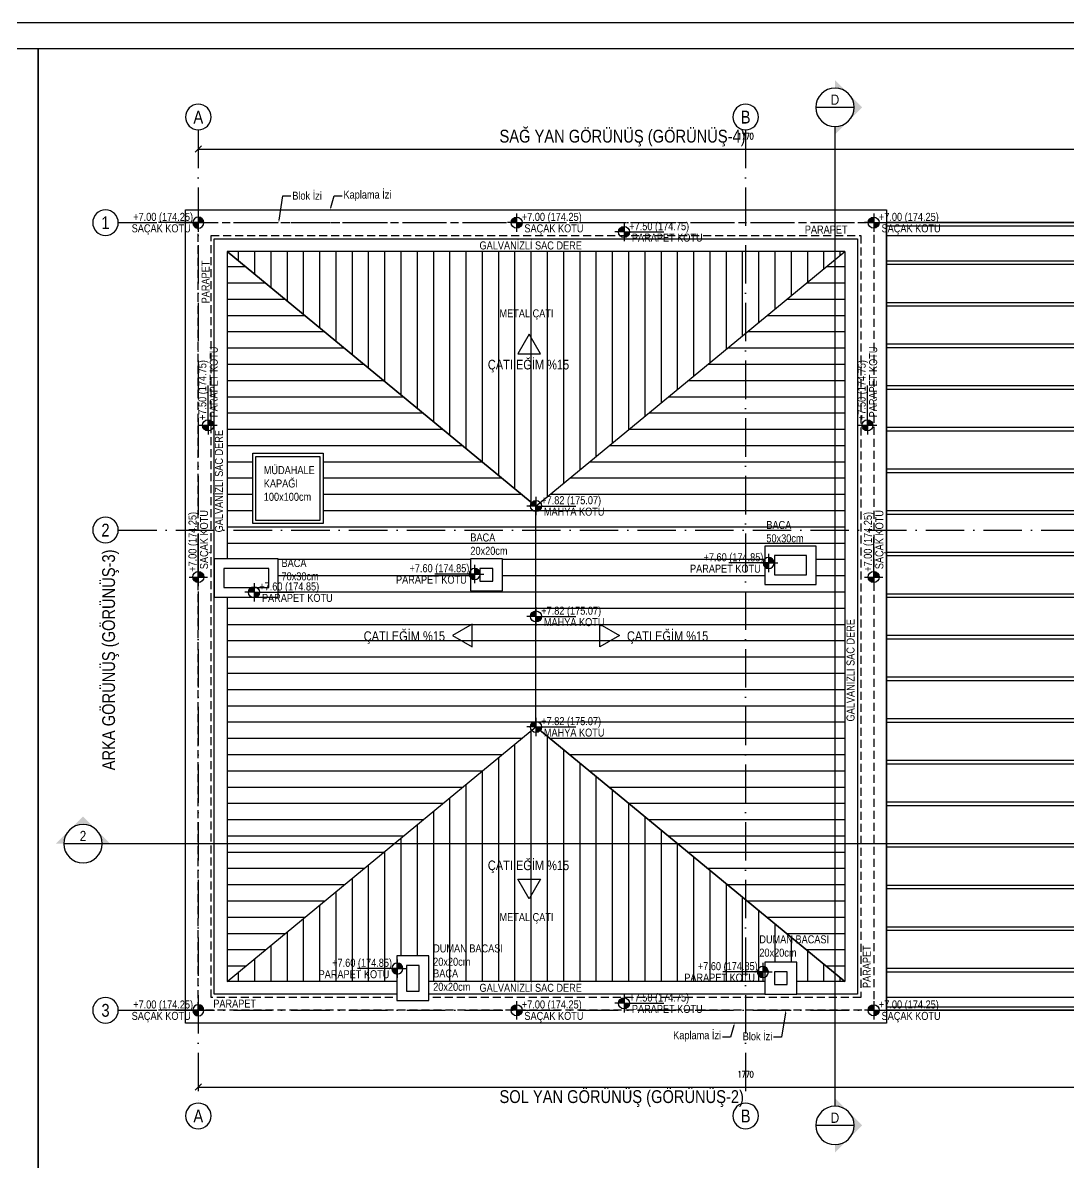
# Model space of a CAD drawing. Header units: millimetres. Extents: x 82776 to 137242, y 11666 to 27998.
# Drawn here: x 101055 to 102688, y 12886 to 14666 of the extents above; entities that cross this region are included whole.
import ezdxf
from ezdxf import colors
from ezdxf.entities.mleader import LeaderData, LeaderLine
from ezdxf.enums import TextEntityAlignment as Align
from ezdxf.math import Vec2, Vec3

# ---------------------------------------------------------------- set-up
doc = ezdxf.new("R2010")
doc.units = ezdxf.units.MM
for name, pattern in [('( Hidden )', [0.375, 0.25, -0.125]), ('ACAD_ISO10W100', [18, 12, -3, 0, -3]), ('DASHED', [15, 10, -5])]:
    doc.linetypes.add(name, pattern=pattern)
for name, color, linetype in [('0_IFC_Dimension_Exterior_50', 253, 'Continuous'), ('0_IFC_Elevation_1', 41, 'Continuous'), ('0_IFC_Elevation_3', 21, 'Continuous'), ('0_IFC_Elevation_4', 11, 'Continuous'), ('0_IFC_Elevation_5', 252, 'Continuous'), ('0_IFC_Grid', 14, 'ACAD_ISO10W100'), ('0_IFC_Grid_Text_100', 14, 'Continuous'), ('0_IFC_Hatch_Structure', 251, 'Continuous'), ('0_IFC_Legend_Viewport', 7, 'Continuous'), ('0_IFC_Notation_Level_200', 160, 'Continuous'), ('0_IFC_Notation_Section_50', 10, 'Continuous'), ('0_IFC_Room_Text(No)_50', 12, 'Continuous'), ('0_IFC_Text_Explanation_100', 231, 'Continuous'), ('0_IFC_Text_Explanation_50', 231, 'Continuous'), ('6_IFC_Furniture', 35, 'Continuous')]:
    doc.layers.add(name, color=color, linetype=linetype)
doc.styles.add('IFC_TEXT', font='ARIALN.TTF')
doc.styles.add('IFC_TEXT_DIM', font='romans.shx', dxfattribs={"width": 0.7})
doc.dimstyles.new('IFC_Dim50', dxfattribs={"dimtxt": 10, "dimasz": 10, "dimexe": 0.00125, "dimexo": 0.000625, "dimgap": 5, "dimtad": 1, "dimdec": 4, "dimrnd": 0.5, "dimzin": 9, "dimtxsty": 'IFC_TEXT_DIM', "dimblk": 'OBLIQUE', "dimcen": -2.5, "dimclrd": 256, "dimclre": 256, "dimclrt": 256, "dimazin": 0, "dimtfac": 1, "dimtdec": 4, "dimtix": 1, "dimtmove": 1, "dimatfit": 3, "dimfxl": 5, "dimfxlon": 1, "dimtfillclr": 256, "dimlwd": -1, "dimlwe": 5, "dimarcsym": 0})

# ---------------------------------------------------------------- blocks, each defined once
blk = doc.blocks.new('*U122')
at = {"layer": '0_IFC_Legend_Viewport', "transparency": 33554687}
blk.add_lwpolyline([(-2300, 2920), (0, 2920), (0, 0), (-2300, 0)], close=True, dxfattribs=at)
at = {"style": 'IFC_TEXT'}
for tag, p in [('KOT', (-1159.1, 18)), ('OLCEK', (-110.4, 17.9)), ('PAFTA', (-1977, 17.9))]:
    blk.add_attdef(tag, p, '', height=35, dxfattribs=at)
blk = doc.blocks.new('*U123')
at = {"layer": '0_IFC_Legend_Viewport', "transparency": 33554687}
blk.add_lwpolyline([(-2450, 2920), (0, 2920), (0, 0), (-2450, 0)], close=True, dxfattribs=at)
at = {"style": 'IFC_TEXT'}
for tag, p in [('KOT', (-1159.1, 18)), ('OLCEK', (-110.4, 17.9)), ('PAFTA', (-2052, 17.9))]:
    blk.add_attdef(tag, p, '', height=35, dxfattribs=at)
blk = doc.blocks.new('*U1783')
at = {"layer": '0_IFC_Room_Text(No)_50'}
h = blk.add_hatch(color=256, dxfattribs=at)
h.paths.add_polyline_path([(0, 1061), (-530, 530, -0.414214), (530, 530)])
h.paths.add_polyline_path([(530, 530, -0.198912), (750, 0), (1061, 0)])
h.paths.add_polyline_path([(-530, 530), (-1061, 0), (-750, 0, -0.198912)])
at = {"layer": '0_IFC_Room_Text(No)_50', "linetype": 'Continuous'}
blk.add_line((-750, 0), (750, 0), dxfattribs=at)
blk.add_circle((0, 0), 750, dxfattribs=at)
at = {"layer": '0_IFC_Room_Text(No)_50', "style": 'IFC_TEXT'}
blk.add_attdef('NO', text='', height=400, dxfattribs=at).set_placement((0, 100), align=Align.CENTER)
for p in [(0, -100), (0, -374)]:
    blk.add_attdef('SHEET', text='', height=200, dxfattribs=at).set_placement(p, align=Align.TOP_CENTER)
blk = doc.blocks.new('*U478')
at = {"layer": '0_IFC_Room_Text(No)_50'}
h = blk.add_hatch(color=256, dxfattribs=at)
h.paths.add_polyline_path([(-1061, 0), (-530, -530, -0.414214), (-530, 530)])
h.paths.add_polyline_path([(-530, 530, -0.198912), (0, 750), (0, 1061)])
h.paths.add_polyline_path([(-530, -530), (0, -1061), (0, -750, -0.198912)])
at = {"layer": '0_IFC_Room_Text(No)_50', "linetype": 'Continuous'}
blk.add_line((-750, 0), (750, 0), dxfattribs=at)
blk.add_circle((0, 0), 750, dxfattribs=at)
at = {"layer": '0_IFC_Room_Text(No)_50', "style": 'IFC_TEXT'}
blk.add_attdef('NO', text='', height=400, dxfattribs=at).set_placement((0, 100), align=Align.CENTER)
for p in [(0, -100), (0, -374)]:
    blk.add_attdef('SHEET', text='', height=200, dxfattribs=at).set_placement(p, align=Align.TOP_CENTER)
blk = doc.blocks.new('E-F_KESIT YERLERI')
at = {"layer": '0_IFC_Notation_Section_50', "linetype": 'DASHED', "ltscale": 3, "const_width": 2}
for points in [[(-121.7, -189.3), (-121.7, 1340.7)], [(-1266.4, 220.7), (803.6, 220.7)]]:
    blk.add_lwpolyline(points, dxfattribs=at)
ref = blk.add_blockref('*U478', (-121.7, 1370.7), dxfattribs=dict(xscale=-0.0400000000259542, yscale=0.0400000000259542, zscale=0.0400000000259542))
ref.add_attrib('NO', 'D', dxfattribs={"layer": '0_IFC_Room_Text(No)_50', "height": 16, "style": 'IFC_TEXT'}).set_placement((-121.7, 1374.7), align=Align.CENTER)
ref = blk.add_blockref('*U1783', (-1296.4, 220.7), dxfattribs=dict(xscale=-0.0400000000259542, yscale=0.0400000000259542, zscale=0.0400000000259542))
ref.add_attrib('NO', '2', dxfattribs={"layer": '0_IFC_Room_Text(No)_50', "height": 16, "style": 'IFC_TEXT'}).set_placement((-1296.4, 224.7), align=Align.CENTER)
ref = blk.add_blockref('*U478', (-121.7, -219.3), dxfattribs=dict(xscale=-0.0400000000259542, yscale=0.0400000000259542, zscale=0.0400000000259542))
ref.add_attrib('NO', 'D', dxfattribs={"layer": '0_IFC_Room_Text(No)_50', "height": 16, "style": 'IFC_TEXT'}).set_placement((-121.7, -215.3), align=Align.CENTER)
at = {"layer": '0_IFC_Notation_Section_50', "transparency": 33554687, "char_height": 20, "attachment_point": 1, "style": 'IFC_TEXT'}
for s, width, insert in [('\\pxql;SAĞ YAN GÖRÜNÜŞ (GÖRÜNÜŞ-4)', 459.66, (-645.8, 1335.7)), ('\\pxql;SOL YAN GÖRÜNÜŞ (GÖRÜNÜŞ-2)', 515.997, (-645.8, -164.3))]:
    blk.add_mtext_dynamic_manual_height_columns(s, width=width, gutter_width=12.5, heights=[0], dxfattribs=dict(at, insert=insert))
at = {"layer": '0_IFC_Notation_Section_50', "transparency": 33554687, "insert": (-1266.4, 335.3), "char_height": 20, "attachment_point": 1, "rotation": 90, "style": 'IFC_TEXT'}
blk.add_mtext_dynamic_manual_height_columns('ARKA GÖRÜNÜŞ (GÖRÜNÜŞ-3)', width=439.524, gutter_width=12.5, heights=[0], dxfattribs=at)
blk = doc.blocks.new('0_IFC_AXIS_TEXT_100')
at = {"layer": '0_IFC_Grid_Text_100'}
blk.add_circle((0, 1000), 1000, dxfattribs=at)
at = {"layer": '0_IFC_Grid_Text_100', "style": 'IFC_TEXT'}
blk.add_attdef('AXIS_NO', text='', height=1000, dxfattribs=at).set_placement((0, 993), align=Align.MIDDLE_CENTER)
blk = doc.blocks.new('_Oblique')
at = {"color": 0, "linetype": 'ByBlock', "lineweight": -2}
blk.add_line((-0.5, -0.5), (0.5, 0.5), dxfattribs=at)
blk = doc.blocks.new('*D1847')
at = {"layer": '0_IFC_Dimension_Exterior_50', "lineweight": 5, "transparency": 16777216}
for p, q in [((0, 1345), (0, 1345)), ((1770, 1345), (1770, 1345))]:
    blk.add_line(p, q, dxfattribs=at)
at = {"layer": '0_IFC_Dimension_Exterior_50', "transparency": 16777216}
blk.add_line((0, 1345), (1770, 1345), dxfattribs=at)
at = {"layer": 'Defpoints', "color": 0, "transparency": 16777216}
for p in [(0, 1345), (1770, 1345), (1770, 1345)]:
    blk.add_point(p, dxfattribs=at)
at = {"layer": '0_IFC_Dimension_Exterior_50', "transparency": 16777216, "xscale": 10, "yscale": 10, "zscale": 10, "rotation": 180}
blk.add_blockref('_Oblique', (0, 1345), dxfattribs=at)
at = {"layer": '0_IFC_Dimension_Exterior_50', "transparency": 16777216, "xscale": 10, "yscale": 10, "zscale": 10}
blk.add_blockref('_Oblique', (1770, 1345), dxfattribs=at)
at = {"layer": '0_IFC_Dimension_Exterior_50', "transparency": 16777216, "insert": (855, 1365), "char_height": 10, "attachment_point": 5, "style": 'IFC_TEXT_DIM'}
blk.add_mtext('1770', dxfattribs=at)
blk = doc.blocks.new('*D1858')
at = {"layer": '0_IFC_Dimension_Exterior_50', "lineweight": 5, "transparency": 16777216}
for p, q in [((0, -125), (0, -120)), ((1770, -125), (1770, -120))]:
    blk.add_line(p, q, dxfattribs=at)
at = {"layer": '0_IFC_Dimension_Exterior_50', "transparency": 16777216}
blk.add_line((0, -120), (1770, -120), dxfattribs=at)
at = {"layer": 'Defpoints', "color": 0, "transparency": 16777216}
for p in [(1770, -120), (0, -145), (1770, -145)]:
    blk.add_point(p, dxfattribs=at)
at = {"layer": '0_IFC_Dimension_Exterior_50', "transparency": 16777216, "xscale": 10, "yscale": 10, "zscale": 10, "rotation": 180}
blk.add_blockref('_Oblique', (0, -120), dxfattribs=at)
at = {"layer": '0_IFC_Dimension_Exterior_50', "transparency": 16777216, "xscale": 10, "yscale": 10, "zscale": 10}
blk.add_blockref('_Oblique', (1770, -120), dxfattribs=at)
at = {"layer": '0_IFC_Dimension_Exterior_50', "transparency": 16777216, "insert": (855, -100), "char_height": 10, "attachment_point": 5, "style": 'IFC_TEXT_DIM'}
blk.add_mtext('1770', dxfattribs=at)
blk = doc.blocks.new('0_IFC_NOTATION_LEVEL_200')
at = {"layer": '0_IFC_Notation_Level_200'}
h = blk.add_hatch(color=256, dxfattribs=at)
h.dxf.hatch_style = 1
h.paths.add_polyline_path([(0, 0), (0, 576, 0.4142136), (-576, 0)])
h.paths.add_polyline_path([(0, -576, 0.4142136), (576, 0), (0, 0)])
for p, q in [((0, 0), (-960, 0)), ((0, 960), (0, -960)), ((0, 0), (4154, 0))]:
    blk.add_line(p, q, dxfattribs=at)
blk.add_circle((0, 0), 576, dxfattribs=at)
at = {"layer": '0_IFC_Notation_Level_200', "style": 'IFC_TEXT'}
for tag, p in [('LEVEL_ABOVE', (549, 185)), ('LEVEL_BELOW', (549, -1005))]:
    blk.add_attdef(tag, p, '', height=800, dxfattribs=at)
blk = doc.blocks.new('D BLOK CATI KOTLARI')
ref = blk.add_blockref('0_IFC_NOTATION_LEVEL_200', (0, 0), dxfattribs=dict(xscale=-0.015, yscale=0.015, zscale=0.015))
ref.add_attrib('LEVEL_BELOW', 'SAÇAK KOTU', (-104.1, -15.1), dxfattribs={"layer": '0_IFC_Notation_Level_200', "height": 12.5, "rotation": 0, "style": 'IFC_TEXT'})
ref.add_attrib('LEVEL_ABOVE', '+7.00 (174.25)', (-101.7, 2.8), dxfattribs={"layer": '0_IFC_Notation_Level_200', "height": 12.5, "rotation": 0, "style": 'IFC_TEXT'})
ref = blk.add_blockref('0_IFC_NOTATION_LEVEL_200', (497.2, 0), dxfattribs=dict(xscale=0.015, yscale=0.015, zscale=0.015))
ref.add_attrib('LEVEL_BELOW', 'SAÇAK KOTU', (509.4, -15.1), dxfattribs={"layer": '0_IFC_Notation_Level_200', "height": 12.5, "rotation": 360, "style": 'IFC_TEXT'})
ref.add_attrib('LEVEL_ABOVE', '+7.00 (174.25)', (505.4, 2.8), dxfattribs={"layer": '0_IFC_Notation_Level_200', "height": 12.5, "rotation": 360, "style": 'IFC_TEXT'})
ref = blk.add_blockref('0_IFC_NOTATION_LEVEL_200', (665, -14.5), dxfattribs=dict(xscale=0.015, yscale=0.015, zscale=0.015))
ref.add_attrib('LEVEL_BELOW', 'PARAPET KOTU', (677.3, -29.6), dxfattribs={"layer": '0_IFC_Notation_Level_200', "height": 12.5, "rotation": 360, "style": 'IFC_TEXT'})
ref.add_attrib('LEVEL_ABOVE', '+7.50 (174.75)', (673.2, -11.8), dxfattribs={"layer": '0_IFC_Notation_Level_200', "height": 12.5, "rotation": 360, "style": 'IFC_TEXT'})
ref = blk.add_blockref('0_IFC_NOTATION_LEVEL_200', (1055, 0), dxfattribs=dict(xscale=0.015, yscale=0.015, zscale=0.015))
ref.add_attrib('LEVEL_BELOW', 'SAÇAK KOTU', (1067.3, -15.1), dxfattribs={"layer": '0_IFC_Notation_Level_200', "height": 12.5, "rotation": 360, "style": 'IFC_TEXT'})
ref.add_attrib('LEVEL_ABOVE', '+7.00 (174.25)', (1063.2, 2.8), dxfattribs={"layer": '0_IFC_Notation_Level_200', "height": 12.5, "rotation": 360, "style": 'IFC_TEXT'})
ref = blk.add_blockref('0_IFC_NOTATION_LEVEL_200', (15.3, -316.4), dxfattribs=dict(xscale=0.0150000000000001, yscale=0.0150000000000001, zscale=0.0150000000000001, rotation=90))
ref.add_attrib('LEVEL_BELOW', 'PARAPET KOTU', (30.4, -304.1), dxfattribs={"layer": '0_IFC_Notation_Level_200', "height": 12.5, "rotation": 90, "style": 'IFC_TEXT'})
ref.add_attrib('LEVEL_ABOVE', '+7.50 (174.75)', (12.5, -308.2), dxfattribs={"layer": '0_IFC_Notation_Level_200', "height": 12.5, "rotation": 90, "style": 'IFC_TEXT'})
ref = blk.add_blockref('0_IFC_NOTATION_LEVEL_200', (1045.3, -316.4), dxfattribs=dict(xscale=0.0150000000000001, yscale=0.0150000000000001, zscale=0.0150000000000001, rotation=90))
ref.add_attrib('LEVEL_BELOW', 'PARAPET KOTU', (1060.4, -304.1), dxfattribs={"layer": '0_IFC_Notation_Level_200', "height": 12.5, "rotation": 90, "style": 'IFC_TEXT'})
ref.add_attrib('LEVEL_ABOVE', '+7.50 (174.75)', (1042.5, -308.2), dxfattribs={"layer": '0_IFC_Notation_Level_200', "height": 12.5, "rotation": 90, "style": 'IFC_TEXT'})
ref = blk.add_blockref('0_IFC_NOTATION_LEVEL_200', (527.5, -442.5), dxfattribs=dict(xscale=0.015, yscale=0.015, zscale=0.015))
ref.add_attrib('LEVEL_BELOW', 'MAHYA KOTU', (539.8, -457.6), dxfattribs={"layer": '0_IFC_Notation_Level_200', "height": 12.5, "rotation": 360, "style": 'IFC_TEXT'})
ref.add_attrib('LEVEL_ABOVE', '+7.82 (175.07)', (535.7, -439.7), dxfattribs={"layer": '0_IFC_Notation_Level_200', "height": 12.5, "rotation": 360, "style": 'IFC_TEXT'})
ref = blk.add_blockref('0_IFC_NOTATION_LEVEL_200', (0, -553.5), dxfattribs=dict(xscale=0.0150000000000001, yscale=0.0150000000000001, zscale=0.0150000000000001, rotation=90))
ref.add_attrib('LEVEL_BELOW', 'SAÇAK KOTU', (15.1, -541.2), dxfattribs={"layer": '0_IFC_Notation_Level_200', "height": 12.5, "rotation": 90, "style": 'IFC_TEXT'})
ref.add_attrib('LEVEL_ABOVE', '+7.00 (174.25)', (-2.8, -545.3), dxfattribs={"layer": '0_IFC_Notation_Level_200', "height": 12.5, "rotation": 90, "style": 'IFC_TEXT'})
ref = blk.add_blockref('0_IFC_NOTATION_LEVEL_200', (1055, -553.5), dxfattribs=dict(xscale=0.0150000000000001, yscale=0.0150000000000001, zscale=0.0150000000000001, rotation=90))
ref.add_attrib('LEVEL_BELOW', 'SAÇAK KOTU', (1070.1, -541.2), dxfattribs={"layer": '0_IFC_Notation_Level_200', "height": 12.5, "rotation": 90, "style": 'IFC_TEXT'})
ref.add_attrib('LEVEL_ABOVE', '+7.00 (174.25)', (1052.2, -545.3), dxfattribs={"layer": '0_IFC_Notation_Level_200', "height": 12.5, "rotation": 90, "style": 'IFC_TEXT'})
ref = blk.add_blockref('0_IFC_NOTATION_LEVEL_200', (890.9, -531.5, 425.7), dxfattribs=dict(xscale=-0.015, yscale=0.015, zscale=0.015, rotation=359.9999999998952))
ref.add_attrib('LEVEL_BELOW', 'PARAPET KOTU', (768.1, -546.6, 425.7), dxfattribs={"layer": '0_IFC_Notation_Level_200', "height": 12.5, "rotation": 0, "style": 'IFC_TEXT'})
ref.add_attrib('LEVEL_ABOVE', '+7.60 (174.85)', (789.2, -528.8, 425.7), dxfattribs={"layer": '0_IFC_Notation_Level_200', "height": 12.5, "rotation": 0, "style": 'IFC_TEXT'})
ref = blk.add_blockref('0_IFC_NOTATION_LEVEL_200', (431.6, -548.7, 425.7), dxfattribs=dict(xscale=-0.015, yscale=0.015, zscale=0.015, rotation=359.9999999998952))
ref.add_attrib('LEVEL_BELOW', 'PARAPET KOTU', (308.8, -563.8, 425.7), dxfattribs={"layer": '0_IFC_Notation_Level_200', "height": 12.5, "rotation": 0, "style": 'IFC_TEXT'})
ref.add_attrib('LEVEL_ABOVE', '+7.60 (174.85)', (329.9, -545.9, 425.7), dxfattribs={"layer": '0_IFC_Notation_Level_200', "height": 12.5, "rotation": 0, "style": 'IFC_TEXT'})
ref = blk.add_blockref('0_IFC_NOTATION_LEVEL_200', (87.1, -577.2), dxfattribs=dict(xscale=0.015, yscale=0.015, zscale=0.015))
ref.add_attrib('LEVEL_BELOW', 'PARAPET KOTU', (99.4, -592.3), dxfattribs={"layer": '0_IFC_Notation_Level_200', "height": 12.5, "rotation": 360, "style": 'IFC_TEXT'})
ref.add_attrib('LEVEL_ABOVE', '+7.60 (174.85)', (95.3, -574.4), dxfattribs={"layer": '0_IFC_Notation_Level_200', "height": 12.5, "rotation": 360, "style": 'IFC_TEXT'})
ref = blk.add_blockref('0_IFC_NOTATION_LEVEL_200', (527.5, -615), dxfattribs=dict(xscale=0.015, yscale=0.015, zscale=0.015))
ref.add_attrib('LEVEL_BELOW', 'MAHYA KOTU', (539.8, -630.1), dxfattribs={"layer": '0_IFC_Notation_Level_200', "height": 12.5, "rotation": 360, "style": 'IFC_TEXT'})
ref.add_attrib('LEVEL_ABOVE', '+7.82 (175.07)', (535.7, -612.2), dxfattribs={"layer": '0_IFC_Notation_Level_200', "height": 12.5, "rotation": 360, "style": 'IFC_TEXT'})
ref = blk.add_blockref('0_IFC_NOTATION_LEVEL_200', (527.5, -787.5), dxfattribs=dict(xscale=0.015, yscale=0.015, zscale=0.015))
ref.add_attrib('LEVEL_BELOW', 'MAHYA KOTU', (539.8, -802.6), dxfattribs={"layer": '0_IFC_Notation_Level_200', "height": 12.5, "rotation": 360, "style": 'IFC_TEXT'})
ref.add_attrib('LEVEL_ABOVE', '+7.82 (175.07)', (535.7, -784.7), dxfattribs={"layer": '0_IFC_Notation_Level_200', "height": 12.5, "rotation": 360, "style": 'IFC_TEXT'})
ref = blk.add_blockref('0_IFC_NOTATION_LEVEL_200', (310.8, -1164.9), dxfattribs=dict(xscale=-0.015, yscale=0.015, zscale=0.015, rotation=359.9999999998952))
ref.add_attrib('LEVEL_BELOW', 'PARAPET KOTU', (187.9, -1180), dxfattribs={"layer": '0_IFC_Notation_Level_200', "height": 12.5, "rotation": 0, "style": 'IFC_TEXT'})
ref.add_attrib('LEVEL_ABOVE', '+7.60 (174.85)', (209.1, -1162.1), dxfattribs={"layer": '0_IFC_Notation_Level_200', "height": 12.5, "rotation": 0, "style": 'IFC_TEXT'})
ref = blk.add_blockref('0_IFC_NOTATION_LEVEL_200', (881.9, -1170.2), dxfattribs=dict(xscale=-0.015, yscale=0.015, zscale=0.015, rotation=359.9999999998952))
ref.add_attrib('LEVEL_BELOW', 'PARAPET KOTU', (759.1, -1185.3), dxfattribs={"layer": '0_IFC_Notation_Level_200', "height": 12.5, "rotation": 0, "style": 'IFC_TEXT'})
ref.add_attrib('LEVEL_ABOVE', '+7.60 (174.85)', (780.3, -1167.4), dxfattribs={"layer": '0_IFC_Notation_Level_200', "height": 12.5, "rotation": 0, "style": 'IFC_TEXT'})
ref = blk.add_blockref('0_IFC_NOTATION_LEVEL_200', (665, -1219.1), dxfattribs=dict(xscale=0.015, yscale=0.015, zscale=0.015))
ref.add_attrib('LEVEL_BELOW', 'PARAPET KOTU', (677.3, -1234.2), dxfattribs={"layer": '0_IFC_Notation_Level_200', "height": 12.5, "rotation": 360, "style": 'IFC_TEXT'})
ref.add_attrib('LEVEL_ABOVE', '+7.50 (174.75)', (673.2, -1216.4), dxfattribs={"layer": '0_IFC_Notation_Level_200', "height": 12.5, "rotation": 360, "style": 'IFC_TEXT'})
ref = blk.add_blockref('0_IFC_NOTATION_LEVEL_200', (0, -1230), dxfattribs=dict(xscale=-0.015, yscale=0.015, zscale=0.015))
ref.add_attrib('LEVEL_BELOW', 'SAÇAK KOTU', (-104.1, -1245.1), dxfattribs={"layer": '0_IFC_Notation_Level_200', "height": 12.5, "rotation": 0, "style": 'IFC_TEXT'})
ref.add_attrib('LEVEL_ABOVE', '+7.00 (174.25)', (-101.7, -1227.2), dxfattribs={"layer": '0_IFC_Notation_Level_200', "height": 12.5, "rotation": 0, "style": 'IFC_TEXT'})
ref = blk.add_blockref('0_IFC_NOTATION_LEVEL_200', (497.2, -1230), dxfattribs=dict(xscale=0.015, yscale=0.015, zscale=0.015))
ref.add_attrib('LEVEL_BELOW', 'SAÇAK KOTU', (509.4, -1245.1), dxfattribs={"layer": '0_IFC_Notation_Level_200', "height": 12.5, "rotation": 360, "style": 'IFC_TEXT'})
ref.add_attrib('LEVEL_ABOVE', '+7.00 (174.25)', (505.4, -1227.2), dxfattribs={"layer": '0_IFC_Notation_Level_200', "height": 12.5, "rotation": 360, "style": 'IFC_TEXT'})
ref = blk.add_blockref('0_IFC_NOTATION_LEVEL_200', (1055, -1230), dxfattribs=dict(xscale=0.015, yscale=0.015, zscale=0.015))
ref.add_attrib('LEVEL_BELOW', 'SAÇAK KOTU', (1067.3, -1245.1), dxfattribs={"layer": '0_IFC_Notation_Level_200', "height": 12.5, "rotation": 360, "style": 'IFC_TEXT'})
ref.add_attrib('LEVEL_ABOVE', '+7.00 (174.25)', (1063.2, -1227.2), dxfattribs={"layer": '0_IFC_Notation_Level_200', "height": 12.5, "rotation": 360, "style": 'IFC_TEXT'})
blk = doc.blocks.new('*U364')
blk.add_wipeout([(0, 0), (200, 0), (200, -90), (0, -90)]).dxf.layer = '6_IFC_Furniture'
at = {"layer": '6_IFC_Furniture', "transparency": 33554687}
blk.add_lwpolyline([(0, -90), (0, 0), (200, 0), (200, -90)], close=True, dxfattribs=at)
blk = doc.blocks.new('D_PERGOLA')
at = {"layer": '0_IFC_Elevation_4'}
blk.add_lwpolyline([(-20, 380), (0, 380), (0, 230), (-20, 230)], close=True, dxfattribs=at)
at = {"layer": '0_IFC_Elevation_5'}
for points in [[(0, 1225), (0, 1230), (-695, 1230), (-695, 1225)], [(-20, 1210), (0, 1210), (0, 1230), (-20, 1230)], [(0, 1165), (0, 1170), (-695, 1170), (-695, 1165)], [(0, 1100), (0, 1105), (-695, 1105), (-695, 1100)], [(0, 1035), (0, 1040), (-695, 1040), (-695, 1035)], [(0, 970), (0, 975), (-695, 975), (-695, 970)], [(-20, 910), (0, 910), (0, 930), (-20, 930)], [(0, 905), (0, 910), (-695, 910), (-695, 905)], [(0, 840), (0, 845), (-695, 845), (-695, 840)], [(0, 775), (0, 780), (-695, 780), (-695, 775)], [(0, 710), (0, 715), (-695, 715), (-695, 710)], [(0, 645), (0, 650), (-695, 650), (-695, 645)], [(-20, 610), (0, 610), (0, 630), (-20, 630)], [(0, 580), (0, 585), (-695, 585), (-695, 580)], [(0, 515), (0, 520), (-695, 520), (-695, 515)], [(0, 450), (0, 455), (-695, 455), (-695, 450)], [(0, 385), (0, 390), (-695, 390), (-695, 385)], [(0, 320), (0, 325), (-695, 325), (-695, 320)], [(0, 255), (0, 260), (-695, 260), (-695, 255)], [(0, 190), (0, 195), (-695, 195), (-695, 190)], [(0, 125), (0, 130), (-695, 130), (-695, 125)], [(0, 0), (0, 5), (-695, 5), (-695, 0)]]:
    blk.add_lwpolyline(points, close=True, dxfattribs=at)
at = {"rotation": 180}
blk.add_blockref('*U364', (-20, 20), dxfattribs=at)
h = blk.add_hatch(color=255)
h.dxf.hatch_style = 1
h.paths.add_polyline_path([(-12.5, 1230), (-12.5, 0), (-7.5, 0), (-7.5, 1230)])
at = {"layer": '0_IFC_Elevation_4'}
blk.add_lwpolyline([(-20, 20), (-20, 130), (0, 130), (0, 0), (-270, 0), (-270, 20)], close=True, dxfattribs=at)
at = {"layer": '0_IFC_Elevation_5'}
for points in [[(-12.5, 1230), (-12.5, 0), (-7.5, 0), (-7.5, 1230)], [(0, 60), (0, 65), (-695, 65), (-695, 60)]]:
    blk.add_lwpolyline(points, close=True, dxfattribs=at)
at = {"layer": '0_IFC_Text_Explanation_100', "transparency": 33554687, "insert": (-65.2, 102.5), "char_height": 20, "attachment_point": 3, "style": 'IFC_TEXT'}
blk.add_mtext_dynamic_manual_height_columns('\\pxql;ŞÖMİNE', width=96.486, gutter_width=12.5, heights=[24.2], dxfattribs=at)
blk = doc.blocks.new('E-F_CATI PLANI')
at = {"layer": '0_IFC_Hatch_Structure'}
h = blk.add_hatch(dxfattribs=at)
h.set_pattern_fill('LINE', color=256, scale=8, angle=-270)
h.set_pattern_definition([(90, (-103052.608, -17947.78), (-25.4, -5e-15), [])])
h.paths.add_polyline_path([(1030, 65), (65, 65), (547.5, 462.5)])
h.paths.add_polyline_path([(1030, 1205), (65, 1205), (547.5, 807.5)])
h = blk.add_hatch(dxfattribs=at)
h.set_pattern_fill('LINE', color=256, scale=8)
h.set_pattern_definition([(0, (-103052.608, -17947.78), (0, 25.4), [])])
h.paths.add_polyline_path([(65, 1205), (65, 65), (547.5, 462.5), (547.5, 807.5)])
h.paths.add_polyline_path([(1030, 1205), (1030, 65), (547.5, 462.5), (547.5, 807.5)])
at = {"layer": '0_IFC_Elevation_1', "ltscale": 50}
for points in [[(1030, 1205), (65, 1205), (547.5, 807.5)], [(65, 1205), (65, 65), (547.5, 462.5), (547.5, 807.5)], [(1030, 1205), (1030, 65), (547.5, 462.5), (547.5, 807.5)], [(1030, 65), (65, 65), (547.5, 462.5)]]:
    blk.add_lwpolyline(points, close=True, dxfattribs=at)
at = {"layer": '0_IFC_Elevation_3', "ltscale": 50}
for points in [[(0, 1270), (1095, 1270), (1095, 0), (0, 0)], [(1095, 1250), (1790, 1250), (1790, 20), (1095, 20)], [(1095, 1230), (1770, 1230), (1770, 40), (1095, 40)], [(45, 1225), (1050, 1225), (1050, 45), (45, 45)]]:
    blk.add_lwpolyline(points, close=True, dxfattribs=at)
at = {"layer": '0_IFC_Elevation_5', "linetype": '( Hidden )', "ltscale": 50}
for points in [[(20, 1250), (1075, 1250), (1075, 20), (20, 20)], [(40, 1230), (1055, 1230), (1055, 40), (40, 40)]]:
    blk.add_lwpolyline(points, close=True, dxfattribs=at)
blk.add_blockref('D_PERGOLA', (1790, 20))
blk = doc.blocks.new('E-F_CATI AKS')
at = {"layer": '0_IFC_Grid', "ltscale": 5}
for points in [[(0, 1375.0025), (0, -144.9975)], [(855, 1375.0025), (855, -144.9975)], [(-125, 1230.0025), (1900, 1230.0025)], [(-125, 750.0025), (1900, 750.0025)], [(-125, 0.0025), (1900, 0.0025)]]:
    blk.add_lwpolyline(points, dxfattribs=at)
ref = blk.add_blockref('0_IFC_AXIS_TEXT_100', (0, 1375.0025), dxfattribs=dict(xscale=-0.02, yscale=0.02, zscale=0.02, rotation=0.0064968962269241))
ref.add_attrib('AXIS_NO', 'A', dxfattribs={"layer": '0_IFC_Grid_Text_100', "height": 20, "rotation": 0.0064969, "style": 'IFC_TEXT'}).set_placement((-0.00225, 1394.85682), align=Align.MIDDLE_CENTER)
ref = blk.add_blockref('0_IFC_AXIS_TEXT_100', (855, 1375.0025), dxfattribs=dict(xscale=-0.02, yscale=0.02, zscale=0.02, rotation=0.0064968962269241))
ref.add_attrib('AXIS_NO', 'B', dxfattribs={"layer": '0_IFC_Grid_Text_100', "height": 20, "rotation": 0.0064969, "style": 'IFC_TEXT'}).set_placement((854.99775, 1394.85682), align=Align.MIDDLE_CENTER)
ref = blk.add_blockref('0_IFC_AXIS_TEXT_100', (-144.99773, 1210.00023), dxfattribs=dict(xscale=-0.02, yscale=0.02, zscale=0.02, rotation=0.0064968962269241))
ref.add_attrib('AXIS_NO', '1', dxfattribs={"layer": '0_IFC_Grid_Text_100', "height": 20, "rotation": 0.0064969, "style": 'IFC_TEXT'}).set_placement((-144.99998, 1229.85455), align=Align.MIDDLE_CENTER)
ref = blk.add_blockref('0_IFC_AXIS_TEXT_100', (-144.99773, 730.00023), dxfattribs=dict(xscale=-0.02, yscale=0.02, zscale=0.02, rotation=0.0064968962269241))
ref.add_attrib('AXIS_NO', '2', dxfattribs={"layer": '0_IFC_Grid_Text_100', "height": 20, "rotation": 0.0064969, "style": 'IFC_TEXT'}).set_placement((-144.99998, 749.85455), align=Align.MIDDLE_CENTER)
ref = blk.add_blockref('0_IFC_AXIS_TEXT_100', (-144.99773, -19.99977), dxfattribs=dict(xscale=-0.02, yscale=0.02, zscale=0.02, rotation=0.0064968962269241))
ref.add_attrib('AXIS_NO', '3', dxfattribs={"layer": '0_IFC_Grid_Text_100', "height": 20, "rotation": 0.0064969, "style": 'IFC_TEXT'}).set_placement((-144.99998, -0.14545), align=Align.MIDDLE_CENTER)
ref = blk.add_blockref('0_IFC_AXIS_TEXT_100', (0.00262, -184.9975), dxfattribs=dict(xscale=-0.02, yscale=0.02, zscale=0.02, rotation=0.0064968962269241))
ref.add_attrib('AXIS_NO', 'A', dxfattribs={"layer": '0_IFC_Grid_Text_100', "height": 20, "rotation": 0.0064969, "style": 'IFC_TEXT'}).set_placement((0.00037, -165.14318), align=Align.MIDDLE_CENTER)
ref = blk.add_blockref('0_IFC_AXIS_TEXT_100', (855.00454, -184.9975), dxfattribs=dict(xscale=-0.02, yscale=0.02, zscale=0.02, rotation=0.0064968962269241))
ref.add_attrib('AXIS_NO', 'B', dxfattribs={"layer": '0_IFC_Grid_Text_100', "height": 20, "rotation": 0.0064969, "style": 'IFC_TEXT'}).set_placement((855.00228, -165.14318), align=Align.MIDDLE_CENTER)
at = {"layer": '0_IFC_Dimension_Exterior_50'}
for base, p1, p2, picture, middle in [((1770, 1345.0025), (0, 1345.0025), (1770, 1345.0025), '*D1847', (855, 1355.0025)), ((1770, -120), (0, -144.9975), (1770, -145), '*D1858', (855, -110))]:
    dim = blk.add_linear_dim(base=base, p1=p1, p2=p2, dimstyle='IFC_Dim50', dxfattribs=at)
    dim.commit()
    dim.dimension.update_dxf_attribs({"geometry": picture, "text_midpoint": middle, "dimtype": 128})
blk = doc.blocks.new('E-F_CATI YAZI')
at = {"layer": '0_IFC_Text_Explanation_50'}
for points, elevation in [([(519.4, 1045.2), (554.8, 1045.2), (537.1, 1076)], -87363.2), ([(447.8, 587.7), (447.8, 623.1), (417.1, 605.4)], 87363.2), ([(647.2, 587.7), (647.2, 623.1), (677.9, 605.4)], 87363.2), ([(519.4, 224.8), (554.8, 224.8), (537.1, 194)], -87363.2)]:
    blk.add_lwpolyline(points, close=True, dxfattribs=dict(at, elevation=elevation))
at = {"layer": '0_IFC_Text_Explanation_50', "style": 'IFC_TEXT'}
for s, width, insert, char_height, attachment_point in [('PARAPET', 167.351, (1034.2, 1233), 12.5, 9), ('GALVANİZLİ SAC DERE', 167.351, (619.2, 1208), 12.5, 9), ('METAL ÇATI', 104.386, (574.8, 1114.6), 12.5, 3), ('ÇATI EĞİM %15', 167.351, (472.3, 1035.8, -87363.2), 15, 1), ('ÇATI EĞİM %15', 167.351, (278.4, 592.2), 15, 7), ('ÇATI EĞİM %15', 167.351, (816.6, 592.2), 15, 9), ('ÇATI EĞİM %15', 167.351, (472.3, 234.2, -87363.2), 15, 7), ('METAL ÇATI', 104.386, (574.8, 155.4), 12.5, 9), ('GALVANİZLİ SAC DERE', 167.351, (619.2, 48.6), 12.5, 9), ('PARAPET', 167.351, (110.2, 36.6), 12.5, 3)]:
    blk.add_mtext_dynamic_manual_height_columns(s, width=width, gutter_width=12.5, heights=[0], dxfattribs=dict(at, insert=insert, char_height=char_height, attachment_point=attachment_point))
at = {"layer": '0_IFC_Text_Explanation_50', "char_height": 12.5, "attachment_point": 1, "rotation": 90, "style": 'IFC_TEXT'}
for s, insert in [('PARAPET', (25, 1123.9)), ('GALVANİZLİ SAC DERE', (46, 766.3)), ('GALVANİZLİ SAC DERE', (1032.6, 471)), ('PARAPET', (1057.9, 54.6))]:
    blk.add_mtext_dynamic_manual_height_columns(s, width=167.351, gutter_width=12.5, heights=[0], dxfattribs=dict(at, insert=insert))
at = {"layer": '0_IFC_Text_Explanation_50'}
ml = blk.add_multileader_mtext('Standard', dxfattribs=at)
ml.set_content('Blok İzi', color=256, style='IFC_TEXT')
ml.set_leader_properties()
ml.build(insert=Vec2(0, 0))
ml.multileader.update_dxf_attribs({"text_right_attachment_type": 2, "dogleg_length": 0.36})
ctx = ml.context
ctx.base_point, ctx.char_height, ctx.plane_origin = Vec3(164.8, 1292.1), 12.5, Vec3(195, 1270)
ctx.right_attachment = 2
notes = []
notes.append((ctx, [(0, (1, 1, 0), (152.2, 1292.1), (1, 0), 12.6, [(0, [(145.7, 1250)], 0, [])])]))
ctx.mtext.insert, ctx.mtext.flow_direction = Vec3(166.8, 1298.4), 5
ml = blk.add_multileader_mtext('Standard', dxfattribs=at)
ml.set_content('Kaplama İzi', color=256, style='IFC_TEXT')
ml.set_leader_properties()
ml.build(insert=Vec2(0, 0))
ml.multileader.update_dxf_attribs({"text_right_attachment_type": 2, "dogleg_length": 0.36})
ctx = ml.context
ctx.base_point, ctx.char_height, ctx.plane_origin = Vec3(244.8, 1292.1), 12.5, Vec3(275, 1270)
ctx.right_attachment = 2
notes.append((ctx, [(0, (1, 1, 0), (232.2, 1292.1), (1, 0), 12.6, [(0, [(225.7, 1270)], 0, [])])]))
ctx.mtext.insert, ctx.mtext.flow_direction = Vec3(246.8, 1300.1), 5
ml = blk.add_multileader_mtext('Standard', dxfattribs=at)
ml.set_content('Pergola', color=256, style='IFC_TEXT')
ml.set_leader_properties()
ml.build(insert=Vec2(0, 0))
ml.multileader.update_dxf_attribs({"text_right_attachment_type": 2, "dogleg_length": 0.36})
ctx = ml.context
ctx.base_point, ctx.char_height, ctx.plane_origin = Vec3(1461.6, 887.1), 12.5, Vec3(1491.8, 865)
ctx.right_attachment = 2
notes.append((ctx, [(0, (1, 1, 0), (1449, 887.1), (1, 0), 12.6, [(0, [(1442.5, 865)], 0, [])])]))
ctx.mtext.insert, ctx.mtext.flow_direction = Vec3(1463.6, 895.2), 5
ml = blk.add_multileader_mtext('Standard', dxfattribs=at)
ml.set_content('Blok İzi', color=256, style='IFC_TEXT')
ml.set_leader_properties()
ml.build(insert=Vec2(0, 0))
ml.multileader.update_dxf_attribs({"text_right_attachment_type": 2, "dogleg_length": 0.36})
ctx = ml.context
ctx.base_point, ctx.char_height, ctx.plane_origin = Vec3(870.5, -20.7), 12.5, Vec3(888.5, 0)
ctx.right_attachment, ctx.text_align_type = 2, 2
notes.append((ctx, [(0, (1, 1, 0), (931.2, -22.1), (-1, 0), 12.6, [(0, [(937.8, 20)], 0, [])])]))
ctx.mtext.insert, ctx.mtext.alignment, ctx.mtext.flow_direction = Vec3(916.6, -14.4), 3, 5
ml = blk.add_multileader_mtext('Standard', dxfattribs=at)
ml.set_content('Kaplama İzi', color=256, style='IFC_TEXT')
ml.set_leader_properties()
ml.build(insert=Vec2(0, 0))
ml.multileader.update_dxf_attribs({"text_right_attachment_type": 2, "dogleg_length": 0.36})
ctx = ml.context
ctx.base_point, ctx.char_height, ctx.plane_origin = Vec3(761.9, -20.7), 12.5, Vec3(808.5, 0)
ctx.right_attachment, ctx.text_align_type = 2, 2
notes.append((ctx, [(0, (1, 1, 0), (851.2, -22.1), (-1, 0), 12.6, [(0, [(857.8, 0)], 0, [])])]))
ctx.mtext.insert, ctx.mtext.alignment, ctx.mtext.flow_direction = Vec3(836.6, -12.7), 3, 5
for ctx, leaders in notes:
    for number, flags, end, landing, length, lines in leaders:
        leader = LeaderData()
        leader.index, (leader.has_last_leader_line, leader.has_dogleg_vector, leader.attachment_direction) = number, flags
        leader.last_leader_point, leader.dogleg_vector, leader.dogleg_length = Vec3(end), Vec3(landing), length
        for number, points, colour, breaks in lines:
            line = LeaderLine()
            line.index, line.vertices, line.color, line.breaks = number, Vec3.list(points), colors.encode_raw_color(colour), breaks
            leader.lines.append(line)
        ctx.leaders.append(leader)
at = {"ltscale": 20, "transparency": 33554687}
for points in [[(985, 685), (985, 745), (905, 745), (905, 685)], [(145, 665), (145, 725), (45, 725), (45, 665)], [(495, 675), (495, 725), (445, 725), (445, 675)], [(380, 35), (380, 105), (330, 105), (330, 35)], [(955, 45), (955, 95), (905, 95), (905, 45)]]:
    blk.add_wipeout(points, dxfattribs=at)
at = {"ltscale": 50}
blk.add_wipeout([(105, 890), (215, 890), (215, 780), (105, 780)], dxfattribs=at).dxf.layer = '0_IFC_Elevation_3'
at = {"layer": '0_IFC_Elevation_3', "ltscale": 50}
for points in [[(105, 890), (215, 890), (215, 780), (105, 780)], [(110, 885), (210, 885), (210, 785), (110, 785)]]:
    blk.add_lwpolyline(points, close=True, dxfattribs=at)
at = {"layer": '0_IFC_Elevation_3', "ltscale": 20, "transparency": 33554687}
for points in [[(905, 745), (905, 685), (985, 685), (985, 745)], [(920, 730), (920, 700), (970, 700), (970, 730)], [(45, 725), (45, 665), (145, 665), (145, 725)], [(445, 725), (445, 675), (495, 675), (495, 725)], [(60, 710), (60, 680), (130, 680), (130, 710)], [(460, 710), (460, 690), (480, 690), (480, 710)], [(330, 105), (330, 35), (380, 35), (380, 105)], [(345, 90), (345, 50), (365, 50), (365, 90)], [(905, 95), (905, 45), (955, 45), (955, 95)], [(920, 80), (920, 60), (940, 60), (940, 80)]]:
    blk.add_lwpolyline(points, close=True, dxfattribs=at)
at = {"layer": '0_IFC_Text_Explanation_50', "char_height": 12.5, "style": 'IFC_TEXT'}
for s, width, insert, attachment_point in [('MÜDAHALE KAPAĞI\\P100x100cm', 100.43, (122.3, 869.8), 1), ('BACA\\P50x30cm', 115.155, (907.4, 750.6), 7), ('BACA\\P20x20cm', 115.155, (445, 731.1), 7), ('BACA\\P70x30cm', 115.155, (150, 691.2), 7), ('DUMAN BACASI\\P20x20cm', 115.155, (896.4, 103.5), 7), ('DUMAN BACASI\\P20x20cm', 115.155, (386.9, 89.3), 7), ('BACA\\P20x20cm', 115.155, (386.9, 50.2), 7)]:
    blk.add_mtext_dynamic_manual_height_columns(s, width=width, gutter_width=12.5, heights=[0], dxfattribs=dict(at, insert=insert, attachment_point=attachment_point))

msp = doc.modelspace()

# ---------------------------------------------------------------- block references
for name, p in [('*U122', (101079.1, 11705.6)), ('E-F_CATI PLANI', (101309.1, 13103.4))]:
    msp.add_blockref(name, p)

# ---------------------------------------------------------------- next in the draw order: linework, layer by layer
msp.add_lwpolyline([(82776.4, 14665.6), (82776.4, 11665.6), (130001, 11665.6), (130001, 14665.6)], close=True)

# ---------------------------------------------------------------- next in the draw order: block references
msp.add_blockref('*U123', (103529.1, 11705.6))

# ---------------------------------------------------------------- next in the draw order: block references
msp.add_blockref('E-F_CATI YAZI', (101309.1, 13103.4))

# ---------------------------------------------------------------- next in the draw order: block references
for name, p in [('E-F_KESIT YERLERI', (102445.4, 13162.8)), ('E-F_CATI AKS', (101329.1, 13123.4)), ('D BLOK CATI KOTLARI', (101329.1, 14353.4))]:
    msp.add_blockref(name, p)

doc.saveas('drawing.dxf')
